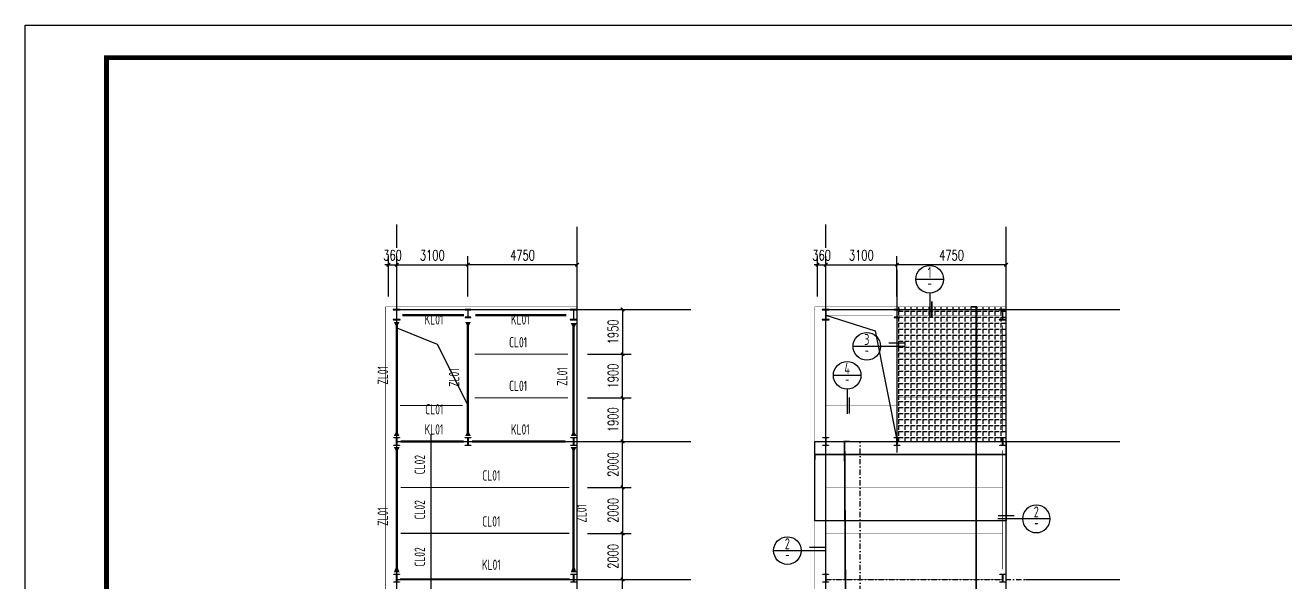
# Model space of a CAD drawing. Extents: x 180850 to 1400258, y 48356 to 327067.
# Drawn here: x 552678 to 607539, y 196106 to 220382 of the extents above; entities that cross this region are included whole.
import ezdxf
from ezdxf.enums import TextEntityAlignment as Align

# ---------------------------------------------------------------- set-up
doc = ezdxf.new("R2010")
doc.units = 0
doc.header["$LTSCALE"] = 1000
doc.linetypes.add('04-7#8#_t3 - 副本$0$04-7#8#_t3$0$3#_t3$0$PROJ-SPC-SV-EP-002-PL-FP1-R02_1$0$DGN Style 4', pattern=[0.015335, 0.007667, -0.003834, 0, -0.003834])
doc.linetypes.add('CENTER2', pattern=[1.125, 0.75, -0.125, 0.125, -0.125])
for name, color, linetype in [('AXIS', 3, 'Continuous'), ('DOTE', 1, 'Continuous'), ('GZ', 50, 'Continuous'), ('NUM', 7, 'Continuous'), ('PUB_TITLE', 4, 'Continuous'), ('REIN', 1, 'Continuous'), ('STPM_RBEAM_SIG', 2, 'Continuous'), ('STPM_RBEAM_THICK', 3, 'Continuous'), ('STPM_SBEAM_THICK', 2, 'Continuous'), ('TC', 252, 'Continuous'), ('THICK', 6, 'Continuous'), ('THIN', 7, 'Continuous')]:
    doc.layers.add(name, color=color, linetype=linetype)
doc.styles.add('_TCH_DIM_T3', font='SIMPLEX', dxfattribs={"width": 0.705882, "bigfont": 'GBCBIG'})
doc.styles.add('TSSD_Norm', font='tssdeng.shx', dxfattribs={"bigfont": 'hztxt.shx'})
doc.styles.add('TSSD_Num', font='Tssdeng.shx', dxfattribs={"width": 0.7, "bigfont": 'hztxt.shx'})
doc.dimstyles.new('TCH_150_1', dxfattribs={"dimtxt": 446.25, "dimasz": 150, "dimexe": 375, "dimexo": 450, "dimgap": 189.375, "dimtad": 1, "dimdec": 0, "dimzin": 0, "dimdsep": 46, "dimtxsty": '_TCH_DIM_T3', "dimblk": 'ARCHTICK', "dimcen": 0.09, "dimclrd": 256, "dimclre": 256, "dimclrt": 7, "dimazin": 2, "dimtfac": 1, "dimtdec": 0, "dimtix": 1, "dimtmove": 2, "dimatfit": 3, "dimfxl": 1, "dimtolj": 1, "dimtzin": 0, "dimarcsym": 0})

# ---------------------------------------------------------------- blocks, each defined once
blk = doc.blocks.new('ts_idx')
at = {"layer": 'THIN', "color": 0, "linetype": 'ByBlock', "lineweight": -2}
blk.add_line((-0.5, 0), (0.5, 0), dxfattribs=at)
blk.add_circle((0, 0), 0.5, dxfattribs=at)
at = {"layer": 'THIN', "color": 0, "linetype": 'ByBlock', "lineweight": -2, "style": 'TSSD_Num', "width": 0.7}
for tag, p in [('1', (0, 0.25)), ('A', (0, -0.25))]:
    blk.add_attdef(tag, text='', height=0.5, dxfattribs=at).set_placement(p, align=Align.MIDDLE_CENTER)
blk = doc.blocks.new('_ArchTick')
at = {"color": 0, "linetype": 'ByBlock', "const_width": 0.4}
blk.add_lwpolyline([(-0.5, -0.5), (0.5, 0.5)], dxfattribs=at)
blk = doc.blocks.new('*D1580')
at = {"layer": 'AXIS', "lineweight": -2, "transparency": 16777216}
for p, q in [((568486, 208566), (568486, 210330)), ((568846, 208566), (568846, 210330)), ((568486, 209955), (568336, 209955)), ((568486, 209955), (568846, 209955)), ((568846, 209955), (568996, 209955))]:
    blk.add_line(p, q, dxfattribs=at)
at = {"layer": 'Defpoints', "color": 0, "transparency": 16777216}
for p in [(568846, 209955), (568486, 208116), (568846, 208116)]:
    blk.add_point(p, dxfattribs=at)
at = {"layer": 'AXIS', "lineweight": -2, "transparency": 16777216, "xscale": 150, "yscale": 150, "zscale": 150}
blk.add_blockref('_ArchTick', (568486, 209955), dxfattribs=at)
at = {"layer": 'AXIS', "lineweight": -2, "transparency": 16777216, "xscale": 150, "yscale": 150, "zscale": 150, "rotation": 180}
blk.add_blockref('_ArchTick', (568846, 209955), dxfattribs=at)
at = {"layer": 'AXIS', "color": 7, "transparency": 16777216, "insert": (568666, 210367), "char_height": 446.2, "attachment_point": 5, "style": '_TCH_DIM_T3'}
blk.add_mtext('\\A1;360', dxfattribs=at)
blk = doc.blocks.new('*D1581')
at = {"layer": 'AXIS', "lineweight": -2, "transparency": 16777216}
for p, q in [((577146, 202256), (579050, 202256)), ((578675, 200256), (578675, 202256)), ((577146, 200256), (579050, 200256))]:
    blk.add_line(p, q, dxfattribs=at)
at = {"layer": 'Defpoints', "color": 0, "transparency": 16777216}
for p in [(576696, 202256), (578675, 202256), (576696, 200256)]:
    blk.add_point(p, dxfattribs=at)
at = {"layer": 'AXIS', "lineweight": -2, "transparency": 16777216, "xscale": 150, "yscale": 150, "zscale": 150}
for p, rotation in [((578675, 202256), 90), ((578675, 200256), 270)]:
    blk.add_blockref('_ArchTick', p, dxfattribs=dict(at, rotation=rotation))
at = {"layer": 'AXIS', "color": 7, "transparency": 16777216, "insert": (578262, 201256), "char_height": 446.2, "attachment_point": 5, "rotation": 90, "style": '_TCH_DIM_T3'}
blk.add_mtext('\\A1;2000', dxfattribs=at)
blk = doc.blocks.new('*D1582')
at = {"layer": 'AXIS', "lineweight": -2, "transparency": 16777216}
for p, q in [((577146, 200256), (579050, 200256)), ((578675, 200256), (578675, 198256)), ((577146, 198256), (579050, 198256))]:
    blk.add_line(p, q, dxfattribs=at)
at = {"layer": 'Defpoints', "color": 0, "transparency": 16777216}
for p in [(576696, 200256), (576696, 198256), (578675, 198256)]:
    blk.add_point(p, dxfattribs=at)
at = {"layer": 'AXIS', "lineweight": -2, "transparency": 16777216, "xscale": 150, "yscale": 150, "zscale": 150}
for p, rotation in [((578675, 200256), 90), ((578675, 198256), 270)]:
    blk.add_blockref('_ArchTick', p, dxfattribs=dict(at, rotation=rotation))
at = {"layer": 'AXIS', "color": 7, "transparency": 16777216, "insert": (578262, 199256), "char_height": 446.2, "attachment_point": 5, "rotation": 90, "style": '_TCH_DIM_T3'}
blk.add_mtext('\\A1;2000', dxfattribs=at)
blk = doc.blocks.new('*D1583')
at = {"layer": 'AXIS', "lineweight": -2, "transparency": 16777216}
for p, q in [((577146, 198256), (579050, 198256)), ((578675, 196256), (578675, 198256)), ((577296, 196256), (579050, 196256))]:
    blk.add_line(p, q, dxfattribs=at)
at = {"layer": 'Defpoints', "color": 0, "transparency": 16777216}
for p in [(576696, 198256), (578675, 198256), (576846, 196256)]:
    blk.add_point(p, dxfattribs=at)
at = {"layer": 'AXIS', "lineweight": -2, "transparency": 16777216, "xscale": 150, "yscale": 150, "zscale": 150}
for p, rotation in [((578675, 198256), 90), ((578675, 196256), 270)]:
    blk.add_blockref('_ArchTick', p, dxfattribs=dict(at, rotation=rotation))
at = {"layer": 'AXIS', "color": 7, "transparency": 16777216, "insert": (578262, 197256), "char_height": 446.2, "attachment_point": 5, "rotation": 90, "style": '_TCH_DIM_T3'}
blk.add_mtext('\\A1;2000', dxfattribs=at)
blk = doc.blocks.new('*D1587')
at = {"layer": 'AXIS', "lineweight": -2, "transparency": 16777216}
for p, q in [((577146, 204156), (579050, 204156)), ((578675, 204156), (578675, 202256)), ((577146, 202256), (579050, 202256))]:
    blk.add_line(p, q, dxfattribs=at)
at = {"layer": 'Defpoints', "color": 0, "transparency": 16777216}
for p in [(576696, 204156), (576696, 202256), (578675, 202256)]:
    blk.add_point(p, dxfattribs=at)
at = {"layer": 'AXIS', "lineweight": -2, "transparency": 16777216, "xscale": 150, "yscale": 150, "zscale": 150}
for p, rotation in [((578675, 204156), 90), ((578675, 202256), 270)]:
    blk.add_blockref('_ArchTick', p, dxfattribs=dict(at, rotation=rotation))
at = {"layer": 'AXIS', "color": 7, "transparency": 16777216, "insert": (578262, 203206), "char_height": 446.2, "attachment_point": 5, "rotation": 90, "style": '_TCH_DIM_T3'}
blk.add_mtext('\\A1;1900', dxfattribs=at)
blk = doc.blocks.new('*D1588')
at = {"layer": 'AXIS', "lineweight": -2, "transparency": 16777216}
for p, q in [((577146, 206056), (579050, 206056)), ((578675, 204156), (578675, 206056)), ((577146, 204156), (579050, 204156))]:
    blk.add_line(p, q, dxfattribs=at)
at = {"layer": 'Defpoints', "color": 0, "transparency": 16777216}
for p in [(576696, 206056), (578675, 206056), (576696, 204156)]:
    blk.add_point(p, dxfattribs=at)
at = {"layer": 'AXIS', "lineweight": -2, "transparency": 16777216, "xscale": 150, "yscale": 150, "zscale": 150}
for p, rotation in [((578675, 206056), 90), ((578675, 204156), 270)]:
    blk.add_blockref('_ArchTick', p, dxfattribs=dict(at, rotation=rotation))
at = {"layer": 'AXIS', "color": 7, "transparency": 16777216, "insert": (578262, 205106), "char_height": 446.2, "attachment_point": 5, "rotation": 90, "style": '_TCH_DIM_T3'}
blk.add_mtext('\\A1;1900', dxfattribs=at)
blk = doc.blocks.new('*D1589')
at = {"layer": 'AXIS', "lineweight": -2, "transparency": 16777216}
for p, q in [((577296, 208006), (579050, 208006)), ((578675, 208006), (578675, 206056)), ((577146, 206056), (579050, 206056))]:
    blk.add_line(p, q, dxfattribs=at)
at = {"layer": 'Defpoints', "color": 0, "transparency": 16777216}
for p in [(576846, 208006), (576696, 206056), (578675, 206056)]:
    blk.add_point(p, dxfattribs=at)
at = {"layer": 'AXIS', "lineweight": -2, "transparency": 16777216, "xscale": 150, "yscale": 150, "zscale": 150}
for p, rotation in [((578675, 208006), 90), ((578675, 206056), 270)]:
    blk.add_blockref('_ArchTick', p, dxfattribs=dict(at, rotation=rotation))
at = {"layer": 'AXIS', "color": 7, "transparency": 16777216, "insert": (578262, 207031), "char_height": 446.2, "attachment_point": 5, "rotation": 90, "style": '_TCH_DIM_T3'}
blk.add_mtext('\\A1;1950', dxfattribs=at)
blk = doc.blocks.new('*D1590')
at = {"layer": 'AXIS', "lineweight": -2, "transparency": 16777216}
for p, q in [((577146, 196256), (579050, 196256)), ((578675, 194256), (578675, 196256)), ((577146, 194256), (579050, 194256))]:
    blk.add_line(p, q, dxfattribs=at)
at = {"layer": 'Defpoints', "color": 0, "transparency": 16777216}
for p in [(576696, 196256), (578675, 196256), (576696, 194256)]:
    blk.add_point(p, dxfattribs=at)
at = {"layer": 'AXIS', "lineweight": -2, "transparency": 16777216, "xscale": 150, "yscale": 150, "zscale": 150}
for p, rotation in [((578675, 196256), 90), ((578675, 194256), 270)]:
    blk.add_blockref('_ArchTick', p, dxfattribs=dict(at, rotation=rotation))
at = {"layer": 'AXIS', "color": 7, "transparency": 16777216, "insert": (578262, 195256), "char_height": 446.2, "attachment_point": 5, "rotation": 90, "style": '_TCH_DIM_T3'}
blk.add_mtext('\\A1;2000', dxfattribs=at)
blk = doc.blocks.new('*D1605')
at = {"layer": 'AXIS', "lineweight": -2, "transparency": 16777216}
for p, q in [((568846, 208566), (568846, 210330)), ((571946, 208566), (571946, 210330)), ((568846, 209955), (571946, 209955))]:
    blk.add_line(p, q, dxfattribs=at)
at = {"layer": 'Defpoints', "color": 0, "transparency": 16777216}
for p in [(571946, 209955), (568846, 208116), (571946, 208116)]:
    blk.add_point(p, dxfattribs=at)
at = {"layer": 'AXIS', "lineweight": -2, "transparency": 16777216, "xscale": 150, "yscale": 150, "zscale": 150, "rotation": 180}
blk.add_blockref('_ArchTick', (568846, 209955), dxfattribs=at)
at = {"layer": 'AXIS', "lineweight": -2, "transparency": 16777216, "xscale": 150, "yscale": 150, "zscale": 150}
blk.add_blockref('_ArchTick', (571946, 209955), dxfattribs=at)
at = {"layer": 'AXIS', "color": 7, "transparency": 16777216, "insert": (570396, 210367), "char_height": 446.2, "attachment_point": 5, "style": '_TCH_DIM_T3'}
blk.add_mtext('\\A1;3100', dxfattribs=at)
blk = doc.blocks.new('*D1599')
at = {"layer": 'AXIS', "lineweight": -2, "transparency": 16777216}
for p, q in [((571946, 208566), (571946, 210330)), ((576696, 208566), (576696, 210330)), ((576696, 209955), (571946, 209955))]:
    blk.add_line(p, q, dxfattribs=at)
at = {"layer": 'Defpoints', "color": 0, "transparency": 16777216}
for p in [(571946, 209955), (571946, 208116), (576696, 208116)]:
    blk.add_point(p, dxfattribs=at)
at = {"layer": 'AXIS', "lineweight": -2, "transparency": 16777216, "xscale": 150, "yscale": 150, "zscale": 150, "rotation": 180}
blk.add_blockref('_ArchTick', (571946, 209955), dxfattribs=at)
at = {"layer": 'AXIS', "lineweight": -2, "transparency": 16777216, "xscale": 150, "yscale": 150, "zscale": 150}
blk.add_blockref('_ArchTick', (576696, 209955), dxfattribs=at)
at = {"layer": 'AXIS', "color": 7, "transparency": 16777216, "insert": (574321, 210367), "char_height": 446.2, "attachment_point": 5, "style": '_TCH_DIM_T3'}
blk.add_mtext('\\A1;4750', dxfattribs=at)
blk = doc.blocks.new('*D1603')
at = {"layer": 'AXIS', "lineweight": -2, "transparency": 16777216}
for p, q in [((587158, 208566), (587158, 210330)), ((587518, 208566), (587518, 210330)), ((587158, 209955), (587008, 209955)), ((587158, 209955), (587518, 209955)), ((587518, 209955), (587668, 209955))]:
    blk.add_line(p, q, dxfattribs=at)
at = {"layer": 'Defpoints', "color": 0, "transparency": 16777216}
for p in [(587518, 209955), (587158, 208116), (587518, 208116)]:
    blk.add_point(p, dxfattribs=at)
at = {"layer": 'AXIS', "lineweight": -2, "transparency": 16777216, "xscale": 150, "yscale": 150, "zscale": 150}
blk.add_blockref('_ArchTick', (587158, 209955), dxfattribs=at)
at = {"layer": 'AXIS', "lineweight": -2, "transparency": 16777216, "xscale": 150, "yscale": 150, "zscale": 150, "rotation": 180}
blk.add_blockref('_ArchTick', (587518, 209955), dxfattribs=at)
at = {"layer": 'AXIS', "color": 7, "transparency": 16777216, "insert": (587338, 210367), "char_height": 446.2, "attachment_point": 5, "style": '_TCH_DIM_T3'}
blk.add_mtext('\\A1;360', dxfattribs=at)
blk = doc.blocks.new('*D1604')
at = {"layer": 'AXIS', "lineweight": -2, "transparency": 16777216}
for p, q in [((587518, 208566), (587518, 210330)), ((590618, 208566), (590618, 210330)), ((587518, 209955), (590618, 209955))]:
    blk.add_line(p, q, dxfattribs=at)
at = {"layer": 'Defpoints', "color": 0, "transparency": 16777216}
for p in [(590618, 209955), (587518, 208116), (590618, 208116)]:
    blk.add_point(p, dxfattribs=at)
at = {"layer": 'AXIS', "lineweight": -2, "transparency": 16777216, "xscale": 150, "yscale": 150, "zscale": 150, "rotation": 180}
blk.add_blockref('_ArchTick', (587518, 209955), dxfattribs=at)
at = {"layer": 'AXIS', "lineweight": -2, "transparency": 16777216, "xscale": 150, "yscale": 150, "zscale": 150}
blk.add_blockref('_ArchTick', (590618, 209955), dxfattribs=at)
at = {"layer": 'AXIS', "color": 7, "transparency": 16777216, "insert": (589068, 210367), "char_height": 446.2, "attachment_point": 5, "style": '_TCH_DIM_T3'}
blk.add_mtext('\\A1;3100', dxfattribs=at)
blk = doc.blocks.new('*D1579')
at = {"layer": 'AXIS', "lineweight": -2, "transparency": 16777216}
for p, q in [((590618, 208566), (590618, 210330)), ((595368, 208566), (595368, 210330)), ((595368, 209955), (590618, 209955))]:
    blk.add_line(p, q, dxfattribs=at)
at = {"layer": 'Defpoints', "color": 0, "transparency": 16777216}
for p in [(590618, 209955), (590618, 208116), (595368, 208116)]:
    blk.add_point(p, dxfattribs=at)
at = {"layer": 'AXIS', "lineweight": -2, "transparency": 16777216, "xscale": 150, "yscale": 150, "zscale": 150, "rotation": 180}
blk.add_blockref('_ArchTick', (590618, 209955), dxfattribs=at)
at = {"layer": 'AXIS', "lineweight": -2, "transparency": 16777216, "xscale": 150, "yscale": 150, "zscale": 150}
blk.add_blockref('_ArchTick', (595368, 209955), dxfattribs=at)
at = {"layer": 'AXIS', "color": 7, "transparency": 16777216, "insert": (592993, 210367), "char_height": 446.2, "attachment_point": 5, "style": '_TCH_DIM_T3'}
blk.add_mtext('\\A1;4750', dxfattribs=at)

msp = doc.modelspace()

# ---------------------------------------------------------------- hatches: boundary and pattern name
at = {"layer": 'THICK'}
h = msp.add_hatch(dxfattribs=at)
h.set_pattern_fill('ANGLE', color=256, scale=75, angle=-90)
h.set_pattern_definition([(270, (3426.55, -9738.23), (261.9375, -3e-11), [190.5, -71.4375]), (360, (3426.55, -9738.23), (3e-11, 261.9375), [190.5, -71.4375])])
h.paths.add_polyline_path([(595368.36, 208116.46), (590618.36, 208116.46), (590618.36, 202256.2), (595368.36, 202256.2)])

# ---------------------------------------------------------------- linework, layer by layer
for p, q in [((568695.74, 207556.28), (568935.74, 207556.28)), ((587368.36, 207556.28), (587608.36, 207556.28))]:
    msp.add_line(p, q)
msp.add_lwpolyline([(587038.36, 202256.2), (595368.36, 202256.2), (595368.36, 198803.62), (587038.36, 198803.62)], close=True)
at = {"layer": 'AXIS'}
for p, q in [((568845.74, 210686.18), (568845.74, 211699.35)), ((576695.74, 209967.42), (576695.74, 211608.64)), ((587518.36, 210686.18), (587518.36, 211699.35)), ((595368.36, 209967.42), (595368.36, 211608.64)), ((577545.7, 208006.2), (581640.34, 208006.2)), ((596218.33, 208006.2), (600312.96, 208006.2)), ((577545.7, 202256.2), (581640.34, 202256.2)), ((596218.33, 202256.2), (600312.96, 202256.2)), ((577545.7, 196256.2), (581640.34, 196256.2)), ((596218.33, 196256.2), (600312.96, 196256.2))]:
    msp.add_line(p, q, dxfattribs=at)
at = {"layer": 'DOTE'}
for p, q in [((568845.74, 171881.2), (568845.74, 209849.96)), ((587518.36, 171885.95), (587518.36, 209854.71)), ((590618.36, 209733.68), (590618.36, 201780.02)), ((576695.74, 171881.2), (576695.74, 209131.2)), ((595368.36, 171881.2), (595368.36, 209131.2)), ((568845.74, 208006.2), (578094.37, 208006.2)), ((587518.36, 208006.2), (596766.99, 208006.2)), ((570345.74, 177764.67), (570345.74, 202579.88)), ((568845.74, 202256.2), (578094.37, 202256.2)), ((587518.36, 202256.2), (596766.99, 202256.2)), ((568845.74, 196256.2), (578094.37, 196256.2))]:
    msp.add_line(p, q, dxfattribs=at)
at = {"layer": 'GZ'}
for points in [[(568695.74, 207556.2), (568995.74, 207556.2), (568995.74, 207566.2), (568852.59, 207566.2), (568848.74, 207571.2), (568848.74, 207991.55), (568852.59, 207996.2), (568995.74, 207996.2), (568995.74, 208006.2), (568695.74, 208006.2), (568695.74, 207996.2), (568838.74, 207996.2), (568842.74, 207991.71), (568842.74, 207571.2), (568838.74, 207566.2), (568695.74, 207566.2), (568695.74, 207556.2)], [(572070.74, 208006.2), (571820.74, 208006.2), (571820.74, 207996.2), (571938.89, 207996.2), (571942.74, 207991.2), (571942.74, 207670.85), (571938.89, 207666.2), (571820.74, 207666.2), (571820.74, 207656.2), (572070.74, 207656.2), (572070.74, 207666.2), (571952.74, 207666.2), (571948.74, 207670.69), (571948.74, 207991.2), (571952.74, 207996.2), (572070.74, 207996.2), (572070.74, 208006.2)], [(576395.74, 207556.2), (576695.74, 207556.2), (576695.74, 207566.2), (576552.59, 207566.2), (576548.74, 207571.2), (576548.74, 207991.55), (576552.59, 207996.2), (576695.74, 207996.2), (576695.74, 208006.2), (576395.74, 208006.2), (576395.74, 207996.2), (576538.74, 207996.2), (576542.74, 207991.71), (576542.74, 207571.2), (576538.74, 207566.2), (576395.74, 207566.2), (576395.74, 207556.2)], [(587368.36, 207556.2), (587668.36, 207556.2), (587668.36, 207566.2), (587525.21, 207566.2), (587521.36, 207571.2), (587521.36, 207991.55), (587525.21, 207996.2), (587668.36, 207996.2), (587668.36, 208006.2), (587368.36, 208006.2), (587368.36, 207996.2), (587511.36, 207996.2), (587515.36, 207991.71), (587515.36, 207571.2), (587511.36, 207566.2), (587368.36, 207566.2), (587368.36, 207556.2)], [(590743.36, 208006.2), (590493.36, 208006.2), (590493.36, 207996.2), (590611.51, 207996.2), (590615.36, 207991.2), (590615.36, 207670.85), (590611.51, 207666.2), (590493.36, 207666.2), (590493.36, 207656.2), (590743.36, 207656.2), (590743.36, 207666.2), (590625.36, 207666.2), (590621.36, 207670.69), (590621.36, 207991.2), (590625.36, 207996.2), (590743.36, 207996.2), (590743.36, 208006.2)], [(595068.36, 207556.2), (595368.36, 207556.2), (595368.36, 207566.2), (595225.21, 207566.2), (595221.36, 207571.2), (595221.36, 207991.55), (595225.21, 207996.2), (595368.36, 207996.2), (595368.36, 208006.2), (595068.36, 208006.2), (595068.36, 207996.2), (595211.36, 207996.2), (595215.36, 207991.71), (595215.36, 207571.2), (595211.36, 207566.2), (595068.36, 207566.2), (595068.36, 207556.2)], [(568720.74, 202431.37), (568970.74, 202431.37), (568970.74, 202421.37), (568852.59, 202421.37), (568848.74, 202416.37), (568848.74, 202096.02), (568852.59, 202091.37), (568970.74, 202091.37), (568970.74, 202081.37), (568720.74, 202081.37), (568720.74, 202091.37), (568838.74, 202091.37), (568842.74, 202095.86), (568842.74, 202416.37), (568838.74, 202421.37), (568720.74, 202421.37), (568720.74, 202431.37)], [(571820.74, 202431.37), (572070.74, 202431.37), (572070.74, 202421.37), (571952.59, 202421.37), (571948.74, 202416.37), (571948.74, 202096.02), (571952.59, 202091.37), (572070.74, 202091.37), (572070.74, 202081.37), (571820.74, 202081.37), (571820.74, 202091.37), (571938.74, 202091.37), (571942.74, 202095.86), (571942.74, 202416.37), (571938.74, 202421.37), (571820.74, 202421.37), (571820.74, 202431.37)], [(576420.74, 202431.37), (576670.74, 202431.37), (576670.74, 202421.37), (576552.59, 202421.37), (576548.74, 202416.37), (576548.74, 202096.02), (576552.59, 202091.37), (576670.74, 202091.37), (576670.74, 202081.37), (576420.74, 202081.37), (576420.74, 202091.37), (576538.74, 202091.37), (576542.74, 202095.86), (576542.74, 202416.37), (576538.74, 202421.37), (576420.74, 202421.37), (576420.74, 202431.37)], [(587393.36, 202431.37), (587643.36, 202431.37), (587643.36, 202421.37), (587525.21, 202421.37), (587521.36, 202416.37), (587521.36, 202096.02), (587525.21, 202091.37), (587643.36, 202091.37), (587643.36, 202081.37), (587393.36, 202081.37), (587393.36, 202091.37), (587511.36, 202091.37), (587515.36, 202095.86), (587515.36, 202416.37), (587511.36, 202421.37), (587393.36, 202421.37), (587393.36, 202431.37)], [(590493.36, 202431.37), (590743.36, 202431.37), (590743.36, 202421.37), (590625.21, 202421.37), (590621.36, 202416.37), (590621.36, 202096.02), (590625.21, 202091.37), (590743.36, 202091.37), (590743.36, 202081.37), (590493.36, 202081.37), (590493.36, 202091.37), (590611.36, 202091.37), (590615.36, 202095.86), (590615.36, 202416.37), (590611.36, 202421.37), (590493.36, 202421.37), (590493.36, 202431.37)], [(595093.36, 202431.37), (595343.36, 202431.37), (595343.36, 202421.37), (595225.21, 202421.37), (595221.36, 202416.37), (595221.36, 202096.02), (595225.21, 202091.37), (595343.36, 202091.37), (595343.36, 202081.37), (595093.36, 202081.37), (595093.36, 202091.37), (595211.36, 202091.37), (595215.36, 202095.86), (595215.36, 202416.37), (595211.36, 202421.37), (595093.36, 202421.37), (595093.36, 202431.37)], [(568720.74, 196481.37), (568970.74, 196481.37), (568970.74, 196471.37), (568852.59, 196471.37), (568848.74, 196466.37), (568848.74, 196146.02), (568852.59, 196141.37), (568970.74, 196141.37), (568970.74, 196131.37), (568720.74, 196131.37), (568720.74, 196141.37), (568838.74, 196141.37), (568842.74, 196145.86), (568842.74, 196466.37), (568838.74, 196471.37), (568720.74, 196471.37), (568720.74, 196481.37)], [(576420.74, 196481.37), (576670.74, 196481.37), (576670.74, 196471.37), (576552.59, 196471.37), (576548.74, 196466.37), (576548.74, 196146.02), (576552.59, 196141.37), (576670.74, 196141.37), (576670.74, 196131.37), (576420.74, 196131.37), (576420.74, 196141.37), (576538.74, 196141.37), (576542.74, 196145.86), (576542.74, 196466.37), (576538.74, 196471.37), (576420.74, 196471.37), (576420.74, 196481.37)], [(587393.36, 196481.37), (587643.36, 196481.37), (587643.36, 196471.37), (587525.21, 196471.37), (587521.36, 196466.37), (587521.36, 196146.02), (587525.21, 196141.37), (587643.36, 196141.37), (587643.36, 196131.37), (587393.36, 196131.37), (587393.36, 196141.37), (587511.36, 196141.37), (587515.36, 196145.86), (587515.36, 196466.37), (587511.36, 196471.37), (587393.36, 196471.37), (587393.36, 196481.37)], [(595093.36, 196481.37), (595343.36, 196481.37), (595343.36, 196471.37), (595225.21, 196471.37), (595221.36, 196466.37), (595221.36, 196146.02), (595225.21, 196141.37), (595343.36, 196141.37), (595343.36, 196131.37), (595093.36, 196131.37), (595093.36, 196141.37), (595211.36, 196141.37), (595215.36, 196145.86), (595215.36, 196466.37), (595211.36, 196471.37), (595093.36, 196471.37), (595093.36, 196481.37)]]:
    msp.add_lwpolyline(points, close=True, dxfattribs=at)
at = {"layer": 'GZ', "color": 5, "linetype": 'ByBlock', "const_width": 5}
msp.add_lwpolyline([(592625.1, 207314.94), (593023.14, 208120.77), (593023.14, 172506.2), (593440.3, 173266.56)], dxfattribs=at)
at = {"layer": 'PUB_TITLE'}
msp.add_lwpolyline([(552677.75, 220381.89), (671606.93, 220381.89), (671606.93, 136381.97), (552677.75, 136381.97)], close=True, dxfattribs=at)
at = {"layer": 'PUB_TITLE', "const_width": 212.12}
msp.add_lwpolyline([(556213.1, 137796.11), (556213.1, 218967.75), (670192.79, 218967.75), (670192.79, 137796.11)], close=True, dxfattribs=at)
at = {"layer": 'REIN', "const_width": 75}
for points in [[(593836.25, 208116.46), (594061.25, 208116.46), (594061.25, 172506.2), (593836.25, 172506.2)], [(588562.52, 202256.2), (588337.52, 202256.2), (588482.1, 176686.2), (588707.1, 176686.2)], [(587038.36, 201465.51), (587038.36, 201690.51), (595368.36, 201690.51), (595368.36, 201465.51)]]:
    msp.add_lwpolyline(points, dxfattribs=at)
at = {"layer": 'STPM_RBEAM_SIG'}
for points in [[(568845.74, 207462.2, 250, 0, 0), (568845.74, 207212.2, 250, 0, 0)], [(571945.74, 207462.2, 250, 0, 0), (571945.74, 207212.2, 250, 0, 0)], [(576545.73, 207409.49, 250, 0, 0), (576545.73, 207159.49, 250, 0, 0)], [(568845.74, 202492.02, 250, 0, 0), (568845.74, 202742.02, 250, 0, 0)], [(571945.74, 202492.02, 250, 0, 0), (571945.74, 202742.02, 250, 0, 0)], [(576545.51, 202492.02, 250, 0, 0), (576545.51, 202742.02, 250, 0, 0)], [(568845.74, 202013.93, 250, 0, 0), (568845.74, 201763.93, 250, 0, 0)], [(576545.51, 202013.93, 250, 0, 0), (576545.51, 201763.93, 250, 0, 0)], [(568845.74, 196559.96, 250, 0, 0), (568845.74, 196882.93, 250, 0, 0)], [(576545.73, 196559.96, 250, 0, 0), (576545.51, 196894.64, 250, 0, 0)]]:
    msp.add_lwpolyline(points, format="xyseb", dxfattribs=at)
at = {"layer": 'STPM_RBEAM_THICK', "const_width": 100}
for points in [[(571778.02, 207756.46), (569085.85, 207756.46)], [(572263.04, 207756.46), (576222.12, 207756.46)], [(568845.74, 207316.86), (568845.74, 202637.35)], [(571945.74, 207316.86), (571945.74, 202637.35)], [(576545.51, 207316.86), (576545.51, 202637.35)], [(568845.74, 196694.21), (568845.74, 201875.64)], [(569024.64, 202256.2), (571765.69, 202256.2)], [(576180.62, 202256.2), (572125.79, 202256.2)], [(576545.51, 196694.21), (576545.51, 201875.64)], [(576374.04, 196256.2), (568990.41, 196256.2)]]:
    msp.add_lwpolyline(points, dxfattribs=at)
at = {"layer": 'STPM_SBEAM_THICK', "color": 8, "linetype": '04-7#8#_t3 - 副本$0$04-7#8#_t3$0$3#_t3$0$PROJ-SPC-SV-EP-002-PL-FP1-R02_1$0$DGN Style 4', "ltscale": 30}
for p, q in [((589018.36, 178256.2), (589018.36, 202256.2)), ((587518.36, 196256.2), (596766.99, 196256.2))]:
    msp.add_line(p, q, dxfattribs=at)
at = {"layer": 'STPM_SBEAM_THICK', "color": 8, "linetype": '04-7#8#_t3 - 副本$0$04-7#8#_t3$0$3#_t3$0$PROJ-SPC-SV-EP-002-PL-FP1-R02_1$0$DGN Style 4', "ltscale": 30, "const_width": 20}
for points in [[(590450.64, 207756.46), (587518.36, 207756.46)], [(590618.36, 207756.46), (595218.13, 207756.46)], [(590618.36, 207756.46), (590618.36, 202256.2)], [(587518.36, 207316.86), (587518.36, 202637.35)], [(595218.13, 207316.86), (595218.13, 202637.35)], [(595218.13, 206056.2), (590618.36, 206056.2)], [(595218.13, 204156.2), (590618.36, 204156.2)], [(590618.36, 203826.2), (587521.36, 203826.2)], [(595218.13, 202256.2), (587518.36, 202256.2)], [(587518.36, 196694.21), (587518.36, 201875.64)], [(595218.13, 196694.21), (595218.13, 201875.64)], [(595218.13, 200256.2), (587518.36, 200256.2)], [(595218.13, 198256.2), (587518.36, 198256.2)], [(595218.13, 196256.2), (587518.36, 196256.2)]]:
    msp.add_lwpolyline(points, dxfattribs=at)
at = {"layer": 'STPM_SBEAM_THICK', "const_width": 50}
for points in [[(576293.28, 206056.2), (572241.68, 206056.2)], [(576293.28, 204156.2), (572241.68, 204156.2)], [(571711.92, 203826.2), (568987.12, 203826.2)], [(570346.38, 200511.05), (570345.09, 201989.15)], [(576353.38, 200256.2), (569014.09, 200256.2)], [(570345.09, 198530.42), (570346.38, 199997.98)], [(576353.38, 198256.2), (569014.09, 198256.2)], [(570345.09, 197981.97), (570346.38, 196514.42)]]:
    msp.add_lwpolyline(points, dxfattribs=at)
at = {"layer": 'TC'}
for p, q in [((587518.36, 207756.46), (589674.56, 207075.74)), ((568845.74, 207212.2), (570613.29, 206501.65)), ((589674.56, 207075.74), (590621.36, 202256.2)), ((570613.29, 206501.65), (571945.74, 203838.71))]:
    msp.add_line(p, q, dxfattribs=at)
at = {"layer": 'THICK', "linetype": 'CENTER2', "const_width": 20}
for points in [[(576695.74, 172506.2), (576695.74, 208116.46), (568365.74, 208116.46), (568365.74, 172506.2)], [(595368.36, 172506.2), (595368.36, 208116.46), (587038.36, 208116.46), (587038.36, 172506.2)]]:
    msp.add_lwpolyline(points, close=True, dxfattribs=at)
at = {"layer": 'THIN'}
for p, q in [((592041.14, 208719.39), (592041.14, 207649.15)), ((589905.16, 206401.59), (590975.4, 206401.59)), ((588450.07, 204539.39), (588450.07, 203469.15)), ((596081.55, 198889.29), (595011.31, 198889.29)), ((586448.57, 197506.51), (587518.81, 197506.51))]:
    msp.add_line(p, q, dxfattribs=at)
at = {"layer": 'THIN', "const_width": 60}
for points in [[(592134.4, 208362.8), (592134.4, 207649.6)], [(590261.76, 206545.59), (590974.96, 206545.59)], [(588543.32, 204182.8), (588543.32, 203469.6)], [(595724.96, 199033.29), (595011.76, 199033.29)], [(586805.16, 197650.51), (587518.36, 197650.51)]]:
    msp.add_lwpolyline(points, dxfattribs=at)

# ---------------------------------------------------------------- block references
at = {"layer": 'THIN'}
ref = msp.add_blockref('ts_idx', (592041.14, 209319.39), dxfattribs=dict(at, xscale=1200, yscale=1200, zscale=1200))
ref.add_attrib('2', '1', dxfattribs={"height": 480, "style": 'TSSD_Num', "width": 0.7}).set_placement((592041.14, 209619.39), align=Align.MIDDLE_CENTER)
ref.add_attrib('-', '-', dxfattribs={"height": 480, "style": 'TSSD_Norm', "width": 0.5}).set_placement((592040.27, 208774.63), align=Align.BOTTOM_CENTER)
ref = msp.add_blockref('ts_idx', (589305.16, 206401.59), dxfattribs=dict(at, xscale=1200, yscale=1200, zscale=1200))
ref.add_attrib('2', '3', dxfattribs={"height": 480, "style": 'TSSD_Num', "width": 0.7}).set_placement((589305.16, 206701.59), align=Align.MIDDLE_CENTER)
ref.add_attrib('-', '-', dxfattribs={"height": 480, "style": 'TSSD_Norm', "width": 0.5}).set_placement((589304.29, 205856.83), align=Align.BOTTOM_CENTER)
ref = msp.add_blockref('ts_idx', (588450.07, 205139.39), dxfattribs=dict(at, xscale=1200, yscale=1200, zscale=1200))
ref.add_attrib('2', '4', dxfattribs={"height": 480, "style": 'TSSD_Num', "width": 0.7}).set_placement((588450.07, 205439.39), align=Align.MIDDLE_CENTER)
ref.add_attrib('-', '-', dxfattribs={"height": 480, "style": 'TSSD_Norm', "width": 0.5}).set_placement((588449.19, 204594.63), align=Align.BOTTOM_CENTER)
ref = msp.add_blockref('ts_idx', (596681.55, 198889.29), dxfattribs=dict(at, xscale=-1200, yscale=1200, zscale=1200))
ref.add_attrib('2', '2', dxfattribs={"height": 480, "style": 'TSSD_Num', "width": 0.7}).set_placement((596681.55, 199189.29), align=Align.MIDDLE_CENTER)
ref.add_attrib('-', '-', dxfattribs={"height": 480, "style": 'TSSD_Norm', "width": 0.5}).set_placement((596682.43, 198344.53), align=Align.BOTTOM_CENTER)
ref = msp.add_blockref('ts_idx', (585848.57, 197506.51), dxfattribs=dict(at, xscale=1200, yscale=1200, zscale=1200))
ref.add_attrib('2', '2', dxfattribs={"height": 480, "style": 'TSSD_Num', "width": 0.7}).set_placement((585848.57, 197806.51), align=Align.MIDDLE_CENTER)
ref.add_attrib('-', '-', dxfattribs={"height": 480, "style": 'TSSD_Norm', "width": 0.5}).set_placement((585847.69, 196961.75), align=Align.BOTTOM_CENTER)

# ---------------------------------------------------------------- texts
at = {"layer": 'NUM', "style": 'TSSD_Norm', "width": 0.7}
for s, p in [('KL01', (570466.27, 207213.5)), ('KL01', (574225.11, 207213.5)), ('CL01', (574129.19, 206219.67)), ('CL01', (574129.19, 204319.67)), ('CL01', (570484.06, 203299.26)), ('KL01', (570466.27, 202423.94)), ('KL01', (574225.11, 202423.94)), ('CL01', (572965.54, 200419.67)), ('CL01', (572965.54, 198419.67)), ('KL01', (572964.07, 196532.85))]:
    msp.add_text(s, height=450, dxfattribs=at).set_placement(p, align=Align.BOTTOM_CENTER)
for s, p in [('ZL01', (568600.18, 205136.73)), ('ZL01', (571700.18, 205036.73)), ('ZL01', (576410.81, 205086.97)), ('CL02', (570207.72, 201250.5)), ('ZL01', (568600.18, 198989.22)), ('CL02', (570207.72, 199282.28)), ('ZL01', (577244.13, 199129.37)), ('CL02', (570207.72, 197230.12))]:
    msp.add_text(s, height=450, rotation=90, dxfattribs=at).set_placement(p, align=Align.BOTTOM_CENTER)

# ---------------------------------------------------------------- dimensions: what is measured, and where the dimension line sits
at = {"layer": 'AXIS'}
for base, p1, p2, angle, picture, middle in [((568845.74, 209954.95), (568485.74, 208116.46), (568845.74, 208116.46), 180, '*D1580', (568665.74, 210367.45)), ((571945.74, 209954.95), (576695.74, 208116.46), (571945.74, 208116.46), 180, '*D1599', (574320.74, 210367.45)), ((587518.36, 209954.95), (587158.36, 208116.46), (587518.36, 208116.46), 180, '*D1603', (587338.36, 210367.45)), ((590618.36, 209954.95), (595368.36, 208116.46), (590618.36, 208116.46), 180, '*D1579', (592993.36, 210367.45)), ((578674.61, 206056.2), (576845.74, 208006.2), (576695.74, 206056.2), 90, '*D1589', (578262.11, 207031.2)), ((578674.61, 206056.2), (576695.74, 204156.2), (576695.74, 206056.2), 270, '*D1588', (578262.11, 205106.2)), ((578674.61, 202256.2), (576695.74, 204156.2), (576695.74, 202256.2), 270, '*D1587', (578262.11, 203206.2)), ((578674.61, 202256.2), (576695.74, 200256.2), (576695.74, 202256.2), 90, '*D1581', (578262.11, 201256.2)), ((578674.61, 198256.2), (576695.74, 200256.2), (576695.74, 198256.2), 90, '*D1582', (578262.11, 199256.2)), ((578674.61, 198256.2), (576845.74, 196256.2), (576695.74, 198256.2), 270, '*D1583', (578262.11, 197256.2)), ((578674.61, 196256.2), (576695.74, 194256.2), (576695.74, 196256.2), 90, '*D1590', (578262.11, 195256.2))]:
    dim = msp.add_linear_dim(base=base, p1=p1, p2=p2, angle=angle, dimstyle='TCH_150_1', dxfattribs=at)
    dim.commit()
    dim.dimension.update_dxf_attribs({"geometry": picture, "text_midpoint": middle})
for base, p1, p2, picture, middle in [((571945.74, 209954.95), (568845.74, 208116.46), (571945.74, 208116.46), '*D1605', (570395.74, 210367.45)), ((590618.36, 209954.95), (587518.36, 208116.46), (590618.36, 208116.46), '*D1604', (589068.36, 210367.45))]:
    dim = msp.add_linear_dim(base=base, p1=p1, p2=p2, dimstyle='TCH_150_1', dxfattribs=at)
    dim.commit()
    dim.dimension.update_dxf_attribs({"geometry": picture, "text_midpoint": middle})

doc.saveas('drawing.dxf')
